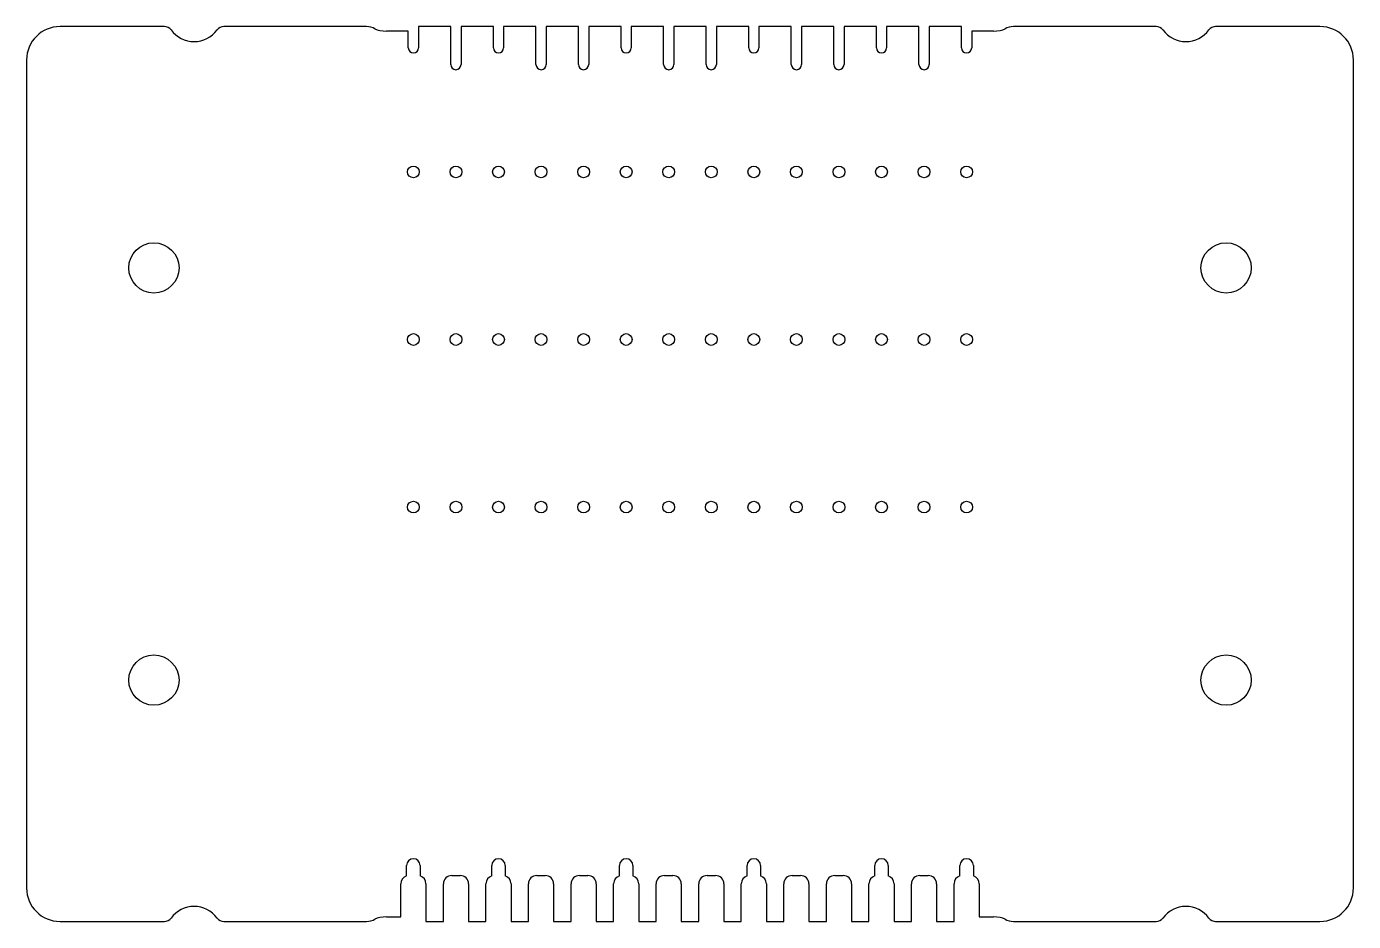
# Model space of a CAD drawing. Header units: millimetres. Extents: x -39.6 to 39.6, y -54.2 to -0.8.
import ezdxf

# ---------------------------------------------------------------- set-up
doc = ezdxf.new("R2010")
doc.units = ezdxf.units.MM
doc.layers.get('0').update_dxf_attribs({"linetype": 'CONTINUOUS'})

msp = doc.modelspace()

# ---------------------------------------------------------------- linework, layer by layer
for p, q in [((-31.375, -0.8), (-37.6, -0.8)), ((-19.302, -0.8), (-27.825, -0.8)), ((-16.815, -1.067), (-18.11, -1.067)), ((-16.815, -2.07), (-16.815, -1.067)), ((-14.275, -0.8), (-16.205, -0.8)), ((-16.205, -0.8), (-16.205, -2.07)), ((-14.275, -3.07), (-14.275, -0.8)), ((-11.735, -0.8), (-13.665, -0.8)), ((-13.665, -0.8), (-13.665, -3.07)), ((-11.735, -2.07), (-11.735, -0.8)), ((-9.195, -0.8), (-11.125, -0.8)), ((-11.125, -0.8), (-11.125, -2.07)), ((-9.195, -3.07), (-9.195, -0.8)), ((-6.655, -0.8), (-8.585, -0.8)), ((-8.585, -0.8), (-8.585, -3.07)), ((-6.655, -3.07), (-6.655, -0.8)), ((-4.115, -0.8), (-6.045, -0.8)), ((-6.045, -0.8), (-6.045, -3.07)), ((-4.115, -2.07), (-4.115, -0.8)), ((-1.575, -0.8), (-3.505, -0.8)), ((-3.505, -0.8), (-3.505, -2.07)), ((-1.575, -3.07), (-1.575, -0.8)), ((0.965, -0.8), (-0.965, -0.8)), ((-0.965, -0.8), (-0.965, -3.07)), ((0.965, -3.07), (0.965, -0.8)), ((3.505, -0.8), (1.575, -0.8)), ((1.575, -0.8), (1.575, -3.07)), ((3.505, -2.07), (3.505, -0.8)), ((6.045, -0.8), (4.115, -0.8)), ((4.115, -0.8), (4.115, -2.07)), ((6.045, -3.07), (6.045, -0.8)), ((8.585, -0.8), (6.655, -0.8)), ((6.655, -0.8), (6.655, -3.07)), ((8.585, -3.07), (8.585, -0.8)), ((11.125, -0.8), (9.195, -0.8)), ((9.195, -0.8), (9.195, -3.07)), ((11.125, -2.07), (11.125, -0.8)), ((13.665, -0.8), (11.735, -0.8)), ((11.735, -0.8), (11.735, -2.07)), ((13.665, -3.07), (13.665, -0.8)), ((16.205, -0.8), (14.275, -0.8)), ((14.275, -0.8), (14.275, -3.07)), ((16.205, -2.07), (16.205, -0.8)), ((18.11, -1.067), (16.815, -1.067)), ((16.815, -1.067), (16.815, -2.07)), ((27.825, -0.8), (19.302, -0.8)), ((37.6, -0.8), (31.375, -0.8)), ((-39.6, -2.8), (-39.6, -52.2)), ((39.6, -52.2), (39.6, -2.8)), ((-16.915, -51.485), (-16.915, -50.865)), ((-16.105, -50.865), (-16.105, -51.485)), ((-14.22, -51.46), (-13.72, -51.46)), ((-11.835, -51.485), (-11.835, -50.865)), ((-11.025, -50.865), (-11.025, -51.485)), ((-9.14, -51.46), (-8.64, -51.46)), ((-6.6, -51.46), (-6.1, -51.46)), ((-4.215, -51.485), (-4.215, -50.865)), ((-3.405, -50.865), (-3.405, -51.485)), ((-1.52, -51.46), (-1.02, -51.46)), ((1.02, -51.46), (1.52, -51.46)), ((3.405, -51.485), (3.405, -50.865)), ((4.215, -50.865), (4.215, -51.485)), ((6.1, -51.46), (6.6, -51.46)), ((8.64, -51.46), (9.14, -51.46)), ((11.025, -51.485), (11.025, -50.865)), ((11.835, -50.865), (11.835, -51.485)), ((13.72, -51.46), (14.22, -51.46)), ((16.105, -51.485), (16.105, -50.865)), ((16.915, -50.865), (16.915, -51.485)), ((-17.26, -53.933), (-17.26, -51.96)), ((-15.76, -51.96), (-15.76, -54.2)), ((-14.72, -54.2), (-14.72, -51.96)), ((-13.22, -51.96), (-13.22, -54.2)), ((-12.18, -54.2), (-12.18, -51.96)), ((-10.68, -51.96), (-10.68, -54.2)), ((-9.64, -54.2), (-9.64, -51.96)), ((-8.14, -51.96), (-8.14, -54.2)), ((-7.1, -54.2), (-7.1, -51.96)), ((-5.6, -51.96), (-5.6, -54.2)), ((-4.56, -54.2), (-4.56, -51.96)), ((-3.06, -51.96), (-3.06, -54.2)), ((-2.02, -54.2), (-2.02, -51.96)), ((-0.52, -51.96), (-0.52, -54.2)), ((0.52, -54.2), (0.52, -51.96)), ((2.02, -51.96), (2.02, -54.2)), ((3.06, -54.2), (3.06, -51.96)), ((4.56, -51.96), (4.56, -54.2)), ((5.6, -54.2), (5.6, -51.96)), ((7.1, -51.96), (7.1, -54.2)), ((8.14, -54.2), (8.14, -51.96)), ((9.64, -51.96), (9.64, -54.2)), ((10.68, -54.2), (10.68, -51.96)), ((12.18, -51.96), (12.18, -54.2)), ((13.22, -54.2), (13.22, -51.96)), ((14.72, -51.96), (14.72, -54.2)), ((15.76, -54.2), (15.76, -51.96)), ((17.26, -51.96), (17.26, -53.933)), ((-37.6, -54.2), (-31.375, -54.2)), ((-27.825, -54.2), (-19.302, -54.2)), ((-18.11, -53.933), (-17.26, -53.933)), ((-15.76, -54.2), (-14.72, -54.2)), ((-13.22, -54.2), (-12.18, -54.2)), ((-10.68, -54.2), (-9.64, -54.2)), ((-8.14, -54.2), (-7.1, -54.2)), ((-5.6, -54.2), (-4.56, -54.2)), ((-3.06, -54.2), (-2.02, -54.2)), ((-0.52, -54.2), (0.52, -54.2)), ((2.02, -54.2), (3.06, -54.2)), ((4.56, -54.2), (5.6, -54.2)), ((7.1, -54.2), (8.14, -54.2)), ((9.64, -54.2), (10.68, -54.2)), ((12.18, -54.2), (13.22, -54.2)), ((14.72, -54.2), (15.76, -54.2)), ((17.26, -53.933), (18.11, -53.933)), ((19.302, -54.2), (27.825, -54.2)), ((31.375, -54.2), (37.6, -54.2))]:
    msp.add_line(p, q)
for centre, radius in [((-16.51, -9.475), 0.35), ((-13.97, -9.475), 0.35), ((-11.43, -9.475), 0.35), ((-8.89, -9.475), 0.35), ((-6.35, -9.475), 0.35), ((-3.81, -9.475), 0.35), ((-1.27, -9.475), 0.35), ((1.27, -9.475), 0.35), ((3.81, -9.475), 0.35), ((6.35, -9.475), 0.35), ((8.89, -9.475), 0.35), ((11.43, -9.475), 0.35), ((13.97, -9.475), 0.35), ((16.51, -9.475), 0.35), ((-32, -15.2), 1.5), ((32, -15.2), 1.5), ((-16.51, -19.475), 0.35), ((-13.97, -19.475), 0.35), ((-11.43, -19.475), 0.35), ((-8.89, -19.475), 0.35), ((-6.35, -19.475), 0.35), ((-3.81, -19.475), 0.35), ((-1.27, -19.475), 0.35), ((1.27, -19.475), 0.35), ((3.81, -19.475), 0.35), ((6.35, -19.475), 0.35), ((8.89, -19.475), 0.35), ((11.43, -19.475), 0.35), ((13.97, -19.475), 0.35), ((16.51, -19.475), 0.35), ((-16.51, -29.475), 0.35), ((-13.97, -29.475), 0.35), ((-11.43, -29.475), 0.35), ((-8.89, -29.475), 0.35), ((-6.35, -29.475), 0.35), ((-3.81, -29.475), 0.35), ((-1.27, -29.475), 0.35), ((1.27, -29.475), 0.35), ((3.81, -29.475), 0.35), ((6.35, -29.475), 0.35), ((8.89, -29.475), 0.35), ((11.43, -29.475), 0.35), ((13.97, -29.475), 0.35), ((16.51, -29.475), 0.35), ((-32, -39.8), 1.5), ((32, -39.8), 1.5)]:
    msp.add_circle(centre, radius)
for centre, radius, start, end in [((-37.6, -2.8), 2, 90, 180), ((-31.375, -1.3), 0.5, 36.22155, 90), ((-29.6, 0), 1.7, 216.22155, 323.77845), ((-27.825, -1.3), 0.5, 90, 143.77845), ((-19.302, -1.8), 1, 60.05028, 90), ((19.302, -1.8), 1, 90, 119.94972), ((27.825, -1.3), 0.5, 36.22155, 90), ((29.6, 0), 1.7, 216.22155, 323.77845), ((31.375, -1.3), 0.5, 90, 143.77845), ((37.6, -2.8), 2, 0, 90), ((-16.51, -2.07), 0.305, 180, 360), ((-11.43, -2.07), 0.305, 180, 360), ((-3.81, -2.07), 0.305, 180, 360), ((3.81, -2.07), 0.305, 180, 360), ((11.43, -2.07), 0.305, 180, 360), ((16.51, -2.07), 0.305, 180, 360), ((-13.97, -3.07), 0.305, 180, 360), ((-8.89, -3.07), 0.305, 180, 360), ((-6.35, -3.07), 0.305, 180, 360), ((-1.27, -3.07), 0.305, 180, 360), ((1.27, -3.07), 0.305, 180, 360), ((6.35, -3.07), 0.305, 180, 360), ((8.89, -3.07), 0.305, 180, 360), ((13.97, -3.07), 0.305, 180, 360), ((-16.51, -50.865), 0.405, 0, 180), ((-11.43, -50.865), 0.405, 0, 180), ((-3.81, -50.865), 0.405, 0, 180), ((3.81, -50.865), 0.405, 0, 180), ((11.43, -50.865), 0.405, 0, 180), ((16.51, -50.865), 0.405, 0, 180), ((-14.22, -51.96), 0.5, 90, 180), ((-13.72, -51.96), 0.5, 0, 90), ((-9.14, -51.96), 0.5, 90, 180), ((-8.64, -51.96), 0.5, 0, 90), ((-6.6, -51.96), 0.5, 90, 180), ((-6.1, -51.96), 0.5, 0, 90), ((-1.52, -51.96), 0.5, 90, 180), ((-1.02, -51.96), 0.5, 0, 90), ((1.02, -51.96), 0.5, 90, 180), ((1.52, -51.96), 0.5, 0, 90), ((6.1, -51.96), 0.5, 90, 180), ((6.6, -51.96), 0.5, 0, 90), ((8.64, -51.96), 0.5, 90, 180), ((9.14, -51.96), 0.5, 0, 90), ((13.72, -51.96), 0.5, 90, 180), ((14.22, -51.96), 0.5, 0, 90), ((-37.6, -52.2), 2, 180, 270), ((-16.76, -51.96), 0.5, 108.05923, 180), ((-16.26, -51.96), 0.5, 0, 71.94077), ((-11.68, -51.96), 0.5, 108.05923, 180), ((-11.18, -51.96), 0.5, 0, 71.94077), ((-4.06, -51.96), 0.5, 108.05923, 180), ((-3.56, -51.96), 0.5, 0, 71.94077), ((3.56, -51.96), 0.5, 108.05923, 180), ((4.06, -51.96), 0.5, 0, 71.94077), ((11.18, -51.96), 0.5, 108.05923, 180), ((11.68, -51.96), 0.5, 0, 71.94077), ((16.26, -51.96), 0.5, 108.05923, 180), ((16.76, -51.96), 0.5, 0, 71.94077), ((37.6, -52.2), 2, 270, 360), ((-29.6, -55), 1.7, 36.22155, 143.77845), ((29.6, -55), 1.7, 36.22155, 143.77845), ((-31.375, -53.7), 0.5, 270, 323.77845), ((-27.825, -53.7), 0.5, 216.22155, 270), ((-19.302, -53.2), 1, 270, 299.94972), ((19.302, -53.2), 1, 240.05028, 270), ((27.825, -53.7), 0.5, 270, 323.77845), ((31.375, -53.7), 0.5, 216.22155, 270)]:
    msp.add_arc(centre, radius, start, end)
for centre, major_axis, start_param, end_param in [((-18.11, -0.8), (0.8, 0), 3.66607, 4.712389), ((18.11, -0.8), (-0.8, 0), 1.570796, 2.617115), ((-18.11, -54.2), (0.8, 0), 1.570796, 2.617115), ((18.11, -54.2), (-0.8, 0), 3.66607, 4.712389)]:
    msp.add_ellipse(centre, major_axis=major_axis, ratio=0.333333, start_param=start_param, end_param=end_param)

doc.saveas('drawing.dxf')
